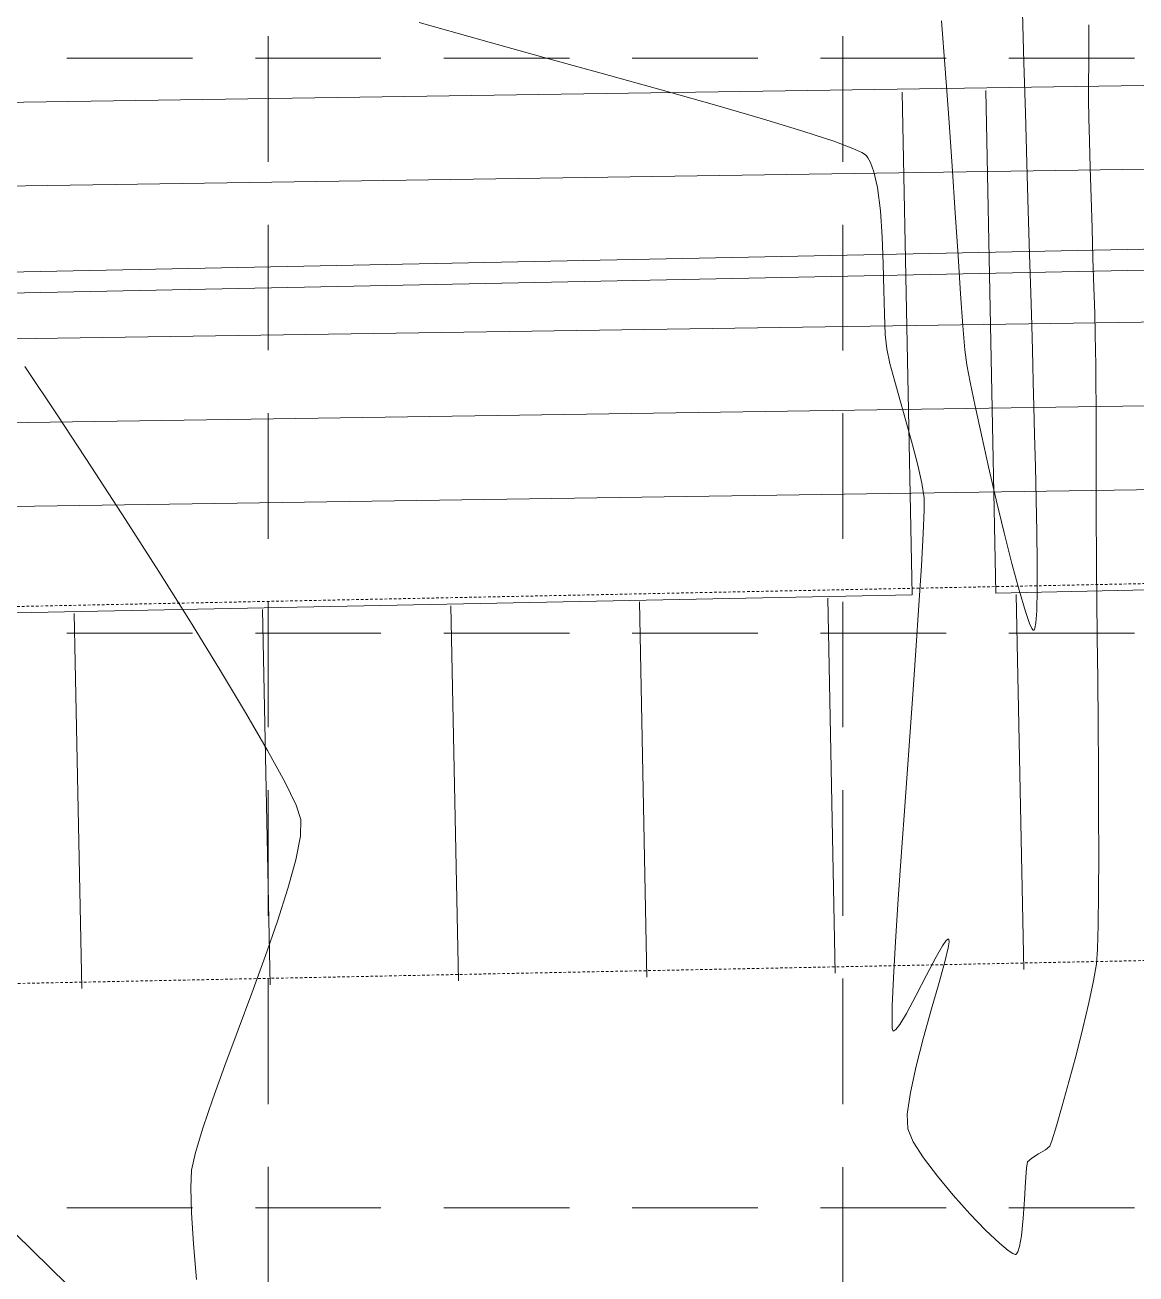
# Model space of a CAD drawing. Extents: x 2140663 to 2528301, y 336313 to 7007653.
# Drawn here: x 2527793.9 to 2527847, y 7007346.8 to 7007406.5 of the extents above; entities that cross this region are included whole.
import ezdxf

# ---------------------------------------------------------------- set-up
doc = ezdxf.new("R2010")
doc.units = 0
doc.header["$MEASUREMENT"] = 0
doc.linetypes.add('HIDDEN', pattern=[0.375, 0.25, -0.125])
doc.linetypes.add('xdrc002pt$0$HIDDEN2', pattern=[0.1875, 0.125, -0.0625])
for name, color, linetype in [('1 EXISTING CONTOURS', 43, 'Continuous'), ('GRID', 254, 'HIDDEN'), ('LIMITS OF DISTURBANCE', 1, 'HIDDEN'), ('xdrc002ar$0$xdrc002ar$0$C-PKNG-FACE-N', 1, 'Continuous'), ('xdrc002ar$0$xdrc002ar$0$C-PKNG-STRP-N', 6, 'Continuous'), ('xdrc002GR$0$C-DETN-PONDSRF-FLT', 7, 'Continuous'), ('xdrc002GR$0$c-pond-cont-n', 5, 'Continuous'), ('xdrc002pt$0$V-ESMT-ACCS-N', 2, 'xdrc002pt$0$HIDDEN2'), ('xdrc002pt$0$V-ESMT-STRM-N', 2, 'xdrc002pt$0$HIDDEN2')]:
    doc.layers.add(name, color=color, linetype=linetype)

msp = doc.modelspace()

# ---------------------------------------------------------------- linework, layer by layer
at = {"layer": '1 EXISTING CONTOURS', "color": 43, "lineweight": 0, "extrusion": (-0.2699366229229441, -0.9628780917670505, 0), "elevation": -7429627.542346777}
msp.add_lwpolyline([(542422.9315026083, 602.0000000000007), (542419.8677953093, 602.0000000000007)], dxfattribs=at)
at = {"layer": '1 EXISTING CONTOURS', "color": 43, "lineweight": 0, "extrusion": (0.9966976359134031, 0.08120235565938756, 0), "elevation": 3088507.808565469}
msp.add_lwpolyline([(6778996.99550422, 601.0000000000007), (6778999.302487072, 601.0000000000007)], dxfattribs=at)
at = {"layer": '1 EXISTING CONTOURS', "color": 43, "lineweight": 0, "extrusion": (0.9995588946640773, 0.02969875583131394, 0), "elevation": 2734837.817002572}
msp.add_lwpolyline([(6929242.32378702, 601), (6929239.931565455, 601)], dxfattribs=at)
at = {"layer": '1 EXISTING CONTOURS', "color": 43, "lineweight": 0}
for points, elevation in [([(2527844.769978814, 7007406.484526671), (2527844.757202161, 7007404.789979188)], 602), ([(2527844.757202161, 7007404.789979188), (2527844.750346765, 7007403.568276559)], 602), ([(2527838.078761744, 7007402.048345855), (2527837.906254432, 7007404.388811043)], 601), ([(2527844.750346765, 7007403.568276559), (2527844.750210372, 7007402.889728663)], 602), ([(2527844.750210372, 7007402.889728663), (2527844.763892671, 7007402.048372203)], 602), ([(2527838.237158762, 7007399.735112364), (2527838.078761744, 7007402.048345855)], 601), ([(2527841.733001922, 7007402.268722887), (2527841.804359215, 7007399.890052649)], 601), ([(2527844.763892671, 7007402.048372203), (2527844.7903037, 7007400.949858655)], 602), ([(2527832.624025463, 7007400.917343081), (2527831.103500262, 7007401.416048694)], 602), ([(2527834.13947197, 7007400.238455213), (2527834.091262088, 7007400.284934579)], 602), ([(2527838.382160321, 7007397.5174431), (2527838.237158762, 7007399.735112364)], 601), ([(2527834.805383722, 7007397.61582125), (2527834.662355819, 7007398.726784569)], 602), ([(2527834.892847473, 7007396.374641561), (2527834.805383722, 7007397.61582125)], 602), ([(2527841.8723447, 7007397.618976402), (2527841.934606741, 7007395.523058108)], 601), ([(2527838.514481254, 7007395.463670594), (2527838.382160321, 7007397.5174431)], 601), ([(2527844.914778485, 7007396.783882082), (2527844.960973755, 7007395.329246786)], 602), ([(2527834.942280966, 7007395.083147227), (2527834.892847473, 7007396.374641561)], 602), ([(2527844.960973755, 7007395.329246786), (2527845.004332415, 7007393.953707705)], 602), ([(2527834.971218096, 7007393.821239968), (2527834.942280966, 7007395.083147227)], 602), ([(2527841.988793705, 7007393.669861728), (2527842.032553955, 7007392.126951224)], 601), ([(2527835.110390265, 7007391.012057875), (2527835.03773885, 7007391.705793571)], 602), ([(2527845.070087637, 7007391.708920829), (2527845.086258063, 7007390.974174355)], 602), ([(2527838.931255444, 7007390.25419877), (2527838.842508659, 7007390.969058936)], 601), ([(2527845.086258063, 7007390.974174355), (2527845.095086652, 7007390.240320778)], 602), ([(2527842.07938778, 7007390.242243685), (2527842.098026758, 7007389.413753072)], 601), ([(2527845.095086652, 7007390.240320778), (2527845.101707092, 7007389.34114786)], 602), ([(2527835.761151673, 7007388.484136968), (2527835.488288698, 7007389.453134786)], 602), ([(2527845.101707092, 7007389.34114786), (2527845.10647082, 7007388.323885686)], 602), ([(2527836.054437932, 7007387.460903507), (2527835.761151673, 7007388.484136968)], 602), ([(2527845.10647082, 7007388.323885686), (2527845.109729278, 7007387.23576435)], 602), ([(2527836.341508059, 7007386.437525807), (2527836.054437932, 7007387.460903507)], 602), ([(2527839.973416029, 7007385.385587808), (2527839.629837286, 7007386.906916429)], 601), ([(2527842.169588962, 7007386.911687491), (2527842.211738179, 7007385.4009473)], 601), ([(2527845.111833904, 7007386.12401394), (2527845.113136139, 7007385.035864544)], 602), ([(2527836.790442258, 7007384.606703308), (2527836.595722639, 7007385.468095272)], 602), ([(2527845.113136139, 7007385.035864544), (2527845.113987422, 7007384.018546253)], 602), ([(2527836.901666074, 7007383.305585626), (2527836.899027498, 7007383.907441319)], 602), ([(2527845.113987422, 7007384.018546253), (2527845.114739194, 7007383.119289155)], 602), ([(2527840.721125476, 7007382.232413982), (2527840.343041272, 7007383.799762815)], 601), ([(2527836.765872728, 7007380.65544985), (2527836.854576657, 7007382.194457707)], 602), ([(2527841.090081102, 7007380.76651384), (2527840.721125476, 7007382.232413982)], 601), ([(2527845.115742892, 7007382.38532334), (2527845.120681164, 7007381.693287683)], 602), ([(2527845.120681164, 7007381.693287683), (2527845.132409195, 7007380.551593986)], 602), ([(2527841.432320612, 7007379.485034919), (2527841.090081102, 7007380.76651384)], 601), ([(2527842.299014229, 7007380.806905793), (2527842.297092363, 7007379.526342942)], 601), ([(2527845.132409195, 7007380.551593986), (2527845.148886331, 7007379.04181803)], 602), ([(2527836.496075258, 7007376.619363475), (2527836.643667769, 7007378.769954343)], 602), ([(2527845.148886331, 7007379.04181803), (2527845.168071923, 7007377.245535587)], 602), ([(2527803.240039513, 7007375.718218087), (2527801.841934258, 7007377.983810431)], 603), ([(2527842.122867047, 7007377.576850788), (2527842.098756362, 7007377.584277016)], 601), ([(2527842.144254112, 7007377.589638399), (2527842.122867047, 7007377.576850788)], 601), ([(2527845.168071923, 7007377.245535587), (2527845.187925316, 7007375.244322435)], 602), ([(2527804.484363644, 7007373.649702936), (2527803.240039513, 7007375.718218087)], 603), ([(2527845.187925316, 7007375.244322435), (2527845.20640586, 7007373.119754347)], 602), ([(2527807.100229637, 7007367.74012518), (2527807.124995393, 7007368.544714008)], 603), ([(2527845.23108579, 7007368.826856473), (2527845.233203872, 7007366.821678236)], 602), ([(2527806.50278329, 7007365.251918777), (2527806.880827507, 7007366.621925005)], 603), ([(2527845.233203872, 7007366.821678236), (2527845.225786496, 7007365.019448168)], 602), ([(2527845.225786496, 7007365.019448168), (2527845.206793011, 7007363.501742044)], 602), ([(2527835.433608603, 7007360.979509425), (2527835.531736521, 7007362.706783771)], 602), ([(2527837.949559201, 7007362.755746849), (2527837.775415524, 7007362.515021507)], 602), ([(2527838.06247783, 7007362.823241699), (2527838.032402544, 7007362.822202609)], 602), ([(2527838.085789347, 7007362.705698797), (2527838.078451884, 7007362.804523145)], 602), ([(2527835.375000976, 7007359.638278018), (2527835.433608603, 7007360.979509425)], 602), ([(2527844.990052488, 7007360.838316652), (2527844.764258727, 7007359.782516951)], 602), ([(2527835.362021744, 7007358.897939427), (2527835.375000976, 7007359.638278018)], 602), ([(2527835.394996612, 7007358.456693876), (2527835.374792455, 7007358.564077104)], 602), ([(2527835.408800519, 7007358.439513175), (2527835.394996612, 7007358.456693876)], 602), ([(2527835.538803833, 7007358.50787201), (2527835.444926631, 7007358.44085826)], 602), ([(2527836.513535341, 7007356.761140226), (2527836.86636739, 7007358.127494034)], 602), ([(2527802.91871423, 7007355.205050687), (2527803.492730942, 7007356.787982086)], 603), ([(2527836.378231612, 7007353.151385278), (2527836.11309493, 7007353.762040986)], 602), ([(2527843.219396453, 7007353.907711335), (2527843.013860052, 7007353.23816224)], 602), ([(2527836.871639289, 7007352.377308648), (2527836.378231612, 7007353.151385278)], 602), ([(2527843.013860052, 7007353.23816224), (2527842.905007251, 7007352.94527497)], 602), ([(2527801.860820144, 7007350.954527188), (2527801.900548777, 7007351.788463646)], 603), ([(2527841.781780653, 7007351.882375553), (2527841.737168582, 7007351.238893422)], 602), ([(2527841.833635419, 7007352.192158815), (2527841.781780653, 7007351.882375553)], 602), ([(2527841.689806881, 7007350.397622428), (2527841.629703227, 7007349.494472574)], 602), ([(2527840.911955122, 7007347.954873613), (2527840.494382772, 7007348.301388115)], 602), ([(2527841.457511431, 7007348.146692843), (2527841.373673224, 7007347.887732642)], 602), ([(2527841.238836923, 7007347.771191611), (2527841.13772473, 7007347.807809687)], 602), ([(2527841.308571146, 7007347.793323407), (2527841.273017309, 7007347.772849898)], 602)]:
    msp.add_lwpolyline(points, dxfattribs=dict(at, elevation=elevation))
at = {"layer": '1 EXISTING CONTOURS', "color": 43, "lineweight": 0, "extrusion": (-0.2676149711005693, -0.9635259349093005, 0), "elevation": -7428298.53413794}
msp.add_lwpolyline([(560332.3843491632, 602), (560329.3159757012, 602)], dxfattribs=at)
at = {"layer": '1 EXISTING CONTOURS', "color": 43, "lineweight": 0, "extrusion": (-0.2670467949357443, -0.9636835628537754, 0), "elevation": -7427966.850652979}
msp.add_lwpolyline([(564715.2814053539, 602), (564712.2796847501, 602)], dxfattribs=at)
at = {"layer": '1 EXISTING CONTOURS', "color": 43, "lineweight": 0, "extrusion": (0.9995525741213593, 0.02991072662716224, 0), "elevation": 2736307.204819798}
msp.add_lwpolyline([(6928659.812356208, 601.0000000000003), (6928657.392573265, 601.0000000000003)], dxfattribs=at)
at = {"layer": '1 EXISTING CONTOURS', "color": 43, "lineweight": 0, "extrusion": (-0.2683129902889742, -0.9633317908395782, 0), "elevation": -7428702.557911352}
msp.add_lwpolyline([(554956.1856801915, 602), (554953.3219411799, 602)], dxfattribs=at)
at = {"layer": '1 EXISTING CONTOURS', "color": 43, "lineweight": 0, "extrusion": (-0.2717991964746724, -0.9623539872602609, 0), "elevation": -7430663.210627412}
msp.add_lwpolyline([(528057.8714253905, 602), (528055.2169723334, 602)], dxfattribs=at)
at = {"layer": '1 EXISTING CONTOURS', "color": 43, "lineweight": 0, "extrusion": (-0.2783978521070229, -0.9604658431939141, 0), "elevation": -7434112.483999721}
msp.add_lwpolyline([(477047.9069702453, 602.0000000000007), (477045.5330318294, 602.0000000000007)], dxfattribs=at)
at = {"layer": '1 EXISTING CONTOURS', "color": 43, "lineweight": 0, "extrusion": (-0.2900756501496959, -0.9570037184829697, 0), "elevation": -7439371.462877888}
msp.add_lwpolyline([(386467.2441264342, 602), (386465.2217511497, 602)], dxfattribs=at)
at = {"layer": '1 EXISTING CONTOURS', "color": 43, "lineweight": 0, "extrusion": (-0.3511426440051021, -0.9363219764381834, 0), "elevation": -7448813.307824067}
msp.add_lwpolyline([(-93731.11738425633, 602), (-93732.04708718695, 602)], dxfattribs=at)
at = {"layer": '1 EXISTING CONTOURS', "color": 43, "lineweight": 0, "extrusion": (-0.420191910227612, -0.9074352641259158, 0), "elevation": -7420937.590828124}
msp.add_lwpolyline([(-650607.3141415934, 602), (-650607.785241738, 602)], dxfattribs=at)
at = {"layer": '1 EXISTING CONTOURS', "color": 43, "lineweight": 0, "extrusion": (0.9996092947546105, 0.02795098996798423, 0), "elevation": 2722720.941735741}
msp.add_lwpolyline([(6934007.3571766, 602), (6934006.068253032, 602)], dxfattribs=at)
at = {"layer": '1 EXISTING CONTOURS', "color": 43, "lineweight": 0, "extrusion": (-0.5379313565724606, -0.8429886450101878, 0), "elevation": -7266960.093143735}
msp.add_lwpolyline([(-1638564.905917519, 602), (-1638565.106682329, 602)], dxfattribs=at)
at = {"layer": '1 EXISTING CONTOURS', "color": 43, "lineweight": 0, "extrusion": (0.8076863238966105, 0.589612416923507, 0), "elevation": 6173347.254476404}
msp.add_lwpolyline([(4169338.824335638, 602), (4169338.942114301, 602)], dxfattribs=at)
at = {"layer": '1 EXISTING CONTOURS', "color": 43, "lineweight": 0, "extrusion": (0.8780957786521196, 0.4784849041645177, 0), "elevation": 5572615.73400357}
msp.add_lwpolyline([(4943637.711674105, 602), (4943637.97598486, 602)], dxfattribs=at)
at = {"layer": '1 EXISTING CONTOURS', "color": 43, "lineweight": 0, "extrusion": (0.9400510944784075, 0.3410336343675624, 0), "elevation": 4766052.492834272}
msp.add_lwpolyline([(5725236.954140106, 602), (5725237.425530819, 602)], dxfattribs=at)
at = {"layer": '1 EXISTING CONTOURS', "color": 43, "lineweight": 0, "extrusion": (0.9757746426706279, 0.2187780764176534, 0), "elevation": 3999662.178528118}
msp.add_lwpolyline([(6284607.183746751, 602), (6284607.943472287, 602)], dxfattribs=at)
at = {"layer": '1 EXISTING CONTOURS', "color": 43, "lineweight": 0, "extrusion": (0.999552238029317, 0.02992195599528274, 0), "elevation": 2736385.044082826}
msp.add_lwpolyline([(6928624.271635443, 601.0000000000007), (6928621.99954184, 601.0000000000007)], dxfattribs=at)
at = {"layer": '1 EXISTING CONTOURS', "color": 43, "lineweight": 0, "extrusion": (0.9995461109007433, 0.03012593871066688, 0), "elevation": 2737801.957840755}
msp.add_lwpolyline([(6928065.380810112, 602.0000000000003), (6928063.969093605, 602.0000000000003)], dxfattribs=at)
at = {"layer": '1 EXISTING CONTOURS', "color": 43, "lineweight": 0, "extrusion": (0.999510131785155, 0.03129690813518481, 0), "elevation": 2745916.457314625}
msp.add_lwpolyline([(6924851.820050619, 602.0000000000007), (6924850.352851036, 602.0000000000007)], dxfattribs=at)
at = {"layer": '1 EXISTING CONTOURS', "color": 43, "lineweight": 0, "extrusion": (0.9978242889853702, 0.06592941916049862, 0), "elevation": 2984332.181129809}
msp.add_lwpolyline([(6825488.645670127, 601.0000000000007), (6825490.471185134, 601.0000000000007)], dxfattribs=at)
at = {"layer": '1 EXISTING CONTOURS', "color": 43, "lineweight": 0, "extrusion": (0.9995727929827765, 0.02922723949694602, 0), "elevation": 2731568.849996095}
msp.add_lwpolyline([(6930520.072885026, 601.0000000000007), (6930518.218896609, 601.0000000000007)], dxfattribs=at)
at = {"layer": '1 EXISTING CONTOURS', "color": 43, "lineweight": 0, "extrusion": (0.9997460875473831, 0.02253354019457189, 0), "elevation": 2685094.51277085}
msp.add_lwpolyline([(6948652.333048031, 602.0000000000007), (6948653.485759179, 602.0000000000007)], dxfattribs=at)
at = {"layer": '1 EXISTING CONTOURS', "color": 43, "lineweight": 0, "extrusion": (0.9974370922808063, 0.07154891293660913, 0), "elevation": 3022731.415299422}
msp.add_lwpolyline([(6808568.70757929, 601.0000000000007), (6808570.232468838, 601.0000000000007)], dxfattribs=at)
at = {"layer": '1 EXISTING CONTOURS', "color": 43, "lineweight": 0, "extrusion": (0.999537213523644, 0.03041971040936476, 0), "elevation": 2739838.04664621}
msp.add_lwpolyline([(6927254.713559882, 602.0000000000007), (6927253.483798557, 602.0000000000007)], dxfattribs=at)
at = {"layer": '1 EXISTING CONTOURS', "color": 43, "lineweight": 0, "extrusion": (0.9991148572783352, 0.04206544859729912, 0), "elevation": 2820366.618554826}
msp.add_lwpolyline([(6894854.64918488, 602), (6894855.61306599, 602)], dxfattribs=at)
at = {"layer": '1 EXISTING CONTOURS', "color": 43, "lineweight": 0, "extrusion": (0.9996107161345713, 0.0279001109124991, 0), "elevation": 2722368.026673768}
msp.add_lwpolyline([(6934137.702554929, 602.0000000000007), (6934136.686564751, 602.0000000000007)], dxfattribs=at)
at = {"layer": '1 EXISTING CONTOURS', "color": 43, "lineweight": 0, "extrusion": (0.9963600479308911, 0.0852446765912856, 0), "elevation": 3115980.407189622}
msp.add_lwpolyline([(6766399.597197515, 601.0000000000003), (6766400.753493423, 601.0000000000003)], dxfattribs=at)
at = {"layer": '1 EXISTING CONTOURS', "color": 43, "lineweight": 0, "extrusion": (0.9996466062500792, 0.0265831264658473, 0), "elevation": 2713227.100085391}
msp.add_lwpolyline([(6937717.813933251, 601), (6937716.648460711, 601)], dxfattribs=at)
at = {"layer": '1 EXISTING CONTOURS', "color": 43, "lineweight": 0, "extrusion": (0.9770879234557059, 0.2128360632905451, 0), "elevation": 3961342.675793597}
msp.add_lwpolyline([(6308821.944644842, 602.0000000000003), (6308822.659270724, 602.0000000000003)], dxfattribs=at)
at = {"layer": '1 EXISTING CONTOURS', "color": 43, "lineweight": 0, "extrusion": (0.9997574859609331, 0.02202201773396512, 0), "elevation": 2681545.91437849}
msp.add_lwpolyline([(6950023.388453221, 601.0000000000007), (6950022.668631783, 601.0000000000007)], dxfattribs=at)
at = {"layer": '1 EXISTING CONTOURS', "color": 43, "lineweight": 0, "extrusion": (0.8320989927002013, 0.5546271417333545, 0), "elevation": 5989863.574961455}
msp.add_lwpolyline([(4428856.346454179, 603), (4428859.173345614, 603)], dxfattribs=at)
at = {"layer": '1 EXISTING CONTOURS', "color": 43, "lineweight": 0, "extrusion": (0.9672656770707303, 0.2537658565703863, 0), "elevation": 4223324.69200003}
msp.add_lwpolyline([(6136528.965930115, 602.0000000000007), (6136529.855727809, 602.0000000000007)], dxfattribs=at)
at = {"layer": '1 EXISTING CONTOURS', "color": 43, "lineweight": 0, "extrusion": (0.9819410532991544, 0.1891871238899397, 0), "elevation": 3807896.830893839}
msp.add_lwpolyline([(6402608.744755938, 601.0000000000007), (6402609.59002493, 601.0000000000007)], dxfattribs=at)
at = {"layer": '1 EXISTING CONTOURS', "color": 43, "lineweight": 0, "extrusion": (0.9788929838876603, 0.2043734965584159, 0), "elevation": 3906608.629111823}
msp.add_lwpolyline([(6342859.860840358, 601.0000000000007), (6342861.028913181, 601.0000000000007)], dxfattribs=at)
at = {"layer": '1 EXISTING CONTOURS', "color": 43, "lineweight": 0, "extrusion": (0.9996077964046812, 0.02800452404482863, 0), "elevation": 2723089.27459644}
msp.add_lwpolyline([(6933850.075615479, 601), (6933848.937844714, 601)], dxfattribs=at)
at = {"layer": '1 EXISTING CONTOURS', "color": 43, "lineweight": 0, "extrusion": (0.9769870954804849, 0.2132984183359227, 0), "elevation": 3964331.241708324}
msp.add_lwpolyline([(6306942.386245105, 601.0000000000003), (6306943.792466054, 601.0000000000003)], dxfattribs=at)
at = {"layer": '1 EXISTING CONTOURS', "color": 43, "lineweight": 0, "extrusion": (0.9995771722228584, 0.02907708326078026, 0), "elevation": 2730527.700375069}
msp.add_lwpolyline([(6930923.081939151, 601.0000000000007), (6930921.7166208, 601.0000000000007)], dxfattribs=at)
at = {"layer": '1 EXISTING CONTOURS', "color": 43, "lineweight": 0, "extrusion": (0.8355991162600692, 0.5493397099294673, 0), "elevation": 5961660.086367967}
msp.add_lwpolyline([(4466745.678313568, 603), (4466748.616027609, 603)], dxfattribs=at)
at = {"layer": '1 EXISTING CONTOURS', "color": 43, "lineweight": 0, "extrusion": (0.99999820813982, 0.001893070825223673, 0), "elevation": 2541106.060521355}
msp.add_lwpolyline([(7002589.289678285, 602), (7002588.177925883, 602)], dxfattribs=at)
at = {"layer": '1 EXISTING CONTOURS', "color": 43, "lineweight": 0, "extrusion": (0.9672948735428112, 0.2536545438540325, 0), "elevation": 4222618.544715506}
msp.add_lwpolyline([(6137010.801601393, 602.0000000000003), (6137011.803809261, 602.0000000000003)], dxfattribs=at)
at = {"layer": '1 EXISTING CONTOURS', "color": 43, "lineweight": 0, "extrusion": (0.8389765886679145, 0.5441675143438361, 0), "elevation": 5933954.083762132}
msp.add_lwpolyline([(4503484.213516002, 603), (4503487.190159261, 603)], dxfattribs=at)
at = {"layer": '1 EXISTING CONTOURS', "color": 43, "lineweight": 0, "extrusion": (0.9738956206417164, 0.2269962997383132, 0), "elevation": 4052502.833161711}
msp.add_lwpolyline([(6250649.99054512, 601), (6250651.618876698, 601)], dxfattribs=at)
at = {"layer": '1 EXISTING CONTOURS', "color": 43, "lineweight": 0, "extrusion": (0.99969035322859, 0.02488368263937259, 0), "elevation": 2701429.028007626}
msp.add_lwpolyline([(6942313.563322568, 601), (6942311.987512684, 601)], dxfattribs=at)
at = {"layer": '1 EXISTING CONTOURS', "color": 43, "lineweight": 0, "extrusion": (0.9881569665727842, 0.1534464382567212, 0), "elevation": 3573157.744228104}
msp.add_lwpolyline([(6536507.656938473, 602.0000000000007), (6536508.364581099, 602.0000000000007)], dxfattribs=at)
at = {"layer": '1 EXISTING CONTOURS', "color": 43, "lineweight": 0, "extrusion": (0.9991031827091131, -0.0423418268443916, 0), "elevation": 2228864.483266731}
msp.add_lwpolyline([(7108131.08332922, 602), (7108132.195454512, 602)], dxfattribs=at)
at = {"layer": '1 EXISTING CONTOURS', "color": 43, "lineweight": 0, "extrusion": (0.9998036608762573, 0.01981513811292218, 0), "elevation": 2666198.214932644}
msp.add_lwpolyline([(6955918.458695053, 601.0000000000007), (6955916.899902702, 601.0000000000007)], dxfattribs=at)
at = {"layer": '1 EXISTING CONTOURS', "color": 43, "lineweight": 0, "extrusion": (0.8424813576010579, 0.5387254979065671, 0), "elevation": 5904679.141527783}
msp.add_lwpolyline([(4541796.849917747, 603.0000000000007), (4541799.793605166, 603.0000000000007)], dxfattribs=at)
at = {"layer": '1 EXISTING CONTOURS', "color": 43, "lineweight": 0, "extrusion": (0.9999990649728253, 0.001367498985371402, 0), "elevation": 2537425.340441055}
msp.add_lwpolyline([(7003919.741565934, 602.0000000000003), (7003919.007599433, 602.0000000000003)], dxfattribs=at)
at = {"layer": '1 EXISTING CONTOURS', "color": 43, "lineweight": 0, "extrusion": (0.9999308256062288, 0.01176197272763899, 0), "elevation": 2610088.058998655}
msp.add_lwpolyline([(6977165.123740058, 601.0000000000007), (6977163.663405773, 601.0000000000007)], dxfattribs=at)
at = {"layer": '1 EXISTING CONTOURS', "color": 43, "lineweight": 0, "extrusion": (0.8463760309519982, 0.5325857811000423, 0), "elevation": 5871500.766980385}
msp.add_lwpolyline([(4584605.446865206, 603), (4584608.285738784, 603)], dxfattribs=at)
at = {"layer": '1 EXISTING CONTOURS', "color": 43, "lineweight": 0, "extrusion": (0.9979062201367718, -0.06467747530895808, 0), "elevation": 2069324.342831488}
msp.add_lwpolyline([(7156200.953497704, 602), (7156202.842949304, 602)], dxfattribs=at)
at = {"layer": '1 EXISTING CONTOURS', "color": 43, "lineweight": 0, "extrusion": (0.9594485672714069, 0.2818837468901755, 0), "elevation": 4400600.225652305}
msp.add_lwpolyline([(6010661.735811205, 601), (6010662.792757042, 601)], dxfattribs=at)
at = {"layer": '1 EXISTING CONTOURS', "color": 43, "lineweight": 0, "extrusion": (0.9996646939782148, -0.02589400728822338, 0), "elevation": 2345545.559821554}
msp.add_lwpolyline([(7070485.876655218, 601.0000000000007), (7070484.856838224, 601.0000000000007)], dxfattribs=at)
at = {"layer": '1 EXISTING CONTOURS', "color": 43, "lineweight": 0, "extrusion": (0.9451151728892441, 0.3267373715609133, 0), "elevation": 4678673.997058636}
msp.add_lwpolyline([(5796838.756725114, 601), (5796839.352406053, 601)], dxfattribs=at)
at = {"layer": '1 EXISTING CONTOURS', "color": 43, "lineweight": 0, "extrusion": (0.9847997280734124, -0.1736936832084952, 0), "elevation": 1272281.056064659}
msp.add_lwpolyline([(7339934.111099788, 601.0000000000007), (7339933.846340874, 601.0000000000007)], dxfattribs=at)
at = {"layer": '1 EXISTING CONTOURS', "color": 43, "lineweight": 0, "extrusion": (0.9972755314967615, -0.0737666203499394, 0), "elevation": 2004044.614073129}
msp.add_lwpolyline([(7174757.505921833, 601.0000000000007), (7174756.931472436, 601.0000000000007)], dxfattribs=at)
at = {"layer": '1 EXISTING CONTOURS', "color": 43, "lineweight": 0, "extrusion": (0.9087972873863885, 0.4172379302498062, 0), "elevation": 5221039.739076076}
msp.add_lwpolyline([(5313574.227136224, 601.0000000000007), (5313574.501708945, 601.0000000000007)], dxfattribs=at)
at = {"layer": '1 EXISTING CONTOURS', "color": 43, "lineweight": 0, "extrusion": (0.7809573575739807, 0.6245843463064583, 0), "elevation": 6350835.233607223}
msp.add_lwpolyline([(3893612.476922434, 601.0000000000007), (3893612.571876015, 601.0000000000007)], dxfattribs=at)
at = {"layer": '1 EXISTING CONTOURS', "color": 43, "lineweight": 0, "extrusion": (0.9101033951713142, -0.4143812376274376, 0), "elevation": -603128.0801743283}
msp.add_lwpolyline([(7424928.583709516, 601.0000000000007), (7424928.491840105, 601.0000000000007)], dxfattribs=at)
at = {"layer": '1 EXISTING CONTOURS', "color": 43, "lineweight": 0, "extrusion": (0.9975151333464489, -0.0704525283067703, 0), "elevation": 2027867.759828626}
msp.add_lwpolyline([(7168054.355058974, 602), (7168056.695167774, 602)], dxfattribs=at)
at = {"layer": '1 EXISTING CONTOURS', "color": 43, "lineweight": 0, "extrusion": (0.9974591659642977, -0.07124052381761112, 0), "elevation": 2022204.503967245}
msp.add_lwpolyline([(7169651.65153411, 602), (7169654.094345617, 602)], dxfattribs=at)
at = {"layer": '1 EXISTING CONTOURS', "color": 43, "lineweight": 0, "extrusion": (0.8650483884312521, 0.5016884348602166, 0), "elevation": 5702191.514268257}
msp.add_lwpolyline([(4793544.913289054, 603.0000000000007), (4793547.007418115, 603.0000000000007)], dxfattribs=at)
at = {"layer": '1 EXISTING CONTOURS', "color": 43, "lineweight": 0, "extrusion": (0.9999758145542925, 0.006954876453192121, 0), "elevation": 2576519.483652174}
msp.add_lwpolyline([(6989622.792208861, 602), (6989620.625809218, 602)], dxfattribs=at)
at = {"layer": '1 EXISTING CONTOURS', "color": 43, "lineweight": 0, "extrusion": (0.8774784213641461, 0.4796161173691793, 0), "elevation": 5578943.284325747}
msp.add_lwpolyline([(4936439.599026235, 603.0000000000007), (4936441.30233399, 603.0000000000007)], dxfattribs=at)
at = {"layer": '1 EXISTING CONTOURS', "color": 43, "lineweight": 0, "extrusion": (0.997472039997478, -0.07106004097430317, 0), "elevation": 2023501.757809133}
msp.add_lwpolyline([(7169283.169863232, 602), (7169285.633614726, 602)], dxfattribs=at)
at = {"layer": '1 EXISTING CONTOURS', "color": 43, "lineweight": 0, "extrusion": (0.9999897830876302, 0.004520367280949993, 0), "elevation": 2559495.285083052}
msp.add_lwpolyline([(6995872.570881677, 602.0000000000003), (6995870.444309321, 602.0000000000003)], dxfattribs=at)
at = {"layer": '1 EXISTING CONTOURS', "color": 43, "lineweight": 0, "extrusion": (0.8993827908574819, 0.4371619785724818, 0), "elevation": 5336821.415499779}
msp.add_lwpolyline([(5197246.227077677, 603), (5197247.469922949, 603)], dxfattribs=at)
at = {"layer": '1 EXISTING CONTOURS', "color": 43, "lineweight": 0, "extrusion": (0.9475275576963341, 0.3196740956130484, 0), "elevation": 4635241.113633052}
msp.add_lwpolyline([(5831600.346483859, 603.0000000000007), (5831601.065256101, 603.0000000000007)], dxfattribs=at)
at = {"layer": '1 EXISTING CONTOURS', "color": 43, "lineweight": 0, "extrusion": (0.9975527464724739, -0.06991793764996276, 0), "elevation": 2031708.910416894}
msp.add_lwpolyline([(7166959.257137201, 602.0000000000003), (7166961.660067221, 602.0000000000003)], dxfattribs=at)
at = {"layer": '1 EXISTING CONTOURS', "color": 43, "lineweight": 0, "extrusion": (0.9812893517360954, -0.1925388484679227, 0), "elevation": 1131319.675223268}
msp.add_lwpolyline([(7362955.275789763, 603), (7362956.415311121, 603)], dxfattribs=at)
at = {"layer": '1 EXISTING CONTOURS', "color": 43, "lineweight": 0, "extrusion": (0.9977116640606618, -0.0676123908563002, 0), "elevation": 2048266.44049259}
msp.add_lwpolyline([(7162242.546887497, 602), (7162244.807243315, 602)], dxfattribs=at)
at = {"layer": '1 EXISTING CONTOURS', "color": 43, "lineweight": 0, "extrusion": (0.9521598431322876, -0.3056004468686155, 0), "elevation": 265421.8908009264}
msp.add_lwpolyline([(7444628.95749788, 603), (7444630.595885593, 603)], dxfattribs=at)
at = {"layer": '1 EXISTING CONTOURS', "color": 43, "lineweight": 0, "extrusion": (0.9979741568217564, -0.06362061235090705, 0), "elevation": 2076901.826998338}
msp.add_lwpolyline([(7153989.333298211, 602), (7153991.369347927, 602)], dxfattribs=at)
at = {"layer": '1 EXISTING CONTOURS', "color": 43, "lineweight": 0, "extrusion": (0.9444716794257741, -0.3285928282276679, 0), "elevation": 84871.72611252917}
msp.add_lwpolyline([(7448873.690428228, 603), (7448875.477885163, 603)], dxfattribs=at)
at = {"layer": '1 EXISTING CONTOURS', "color": 43, "lineweight": 0, "extrusion": (0.999599309567722, -0.02830583529474828, 0), "elevation": 2328483.046273628}
msp.add_lwpolyline([(7076108.488305504, 602), (7076107.336237476, 602)], dxfattribs=at)
at = {"layer": '1 EXISTING CONTOURS', "color": 43, "lineweight": 0, "extrusion": (0.8653376860680576, -0.5011892746960771, 0), "elevation": -1324581.645102612}
msp.add_lwpolyline([(7330660.045398609, 602), (7330659.434632779, 602)], dxfattribs=at)
at = {"layer": '1 EXISTING CONTOURS', "color": 43, "lineweight": 0, "extrusion": (0.972292546632759, -0.2337674138163491, 0), "elevation": 819705.0966236654}
msp.add_lwpolyline([(7404131.783086072, 602), (7404132.411057349, 602)], dxfattribs=at)
at = {"layer": '1 EXISTING CONTOURS', "color": 43, "lineweight": 0, "extrusion": (0.6257341714572264, -0.7800363752228087, 0), "elevation": -3884243.258918523}
msp.add_lwpolyline([(6356551.985596759, 602), (6356551.879392299, 602)], dxfattribs=at)
at = {"layer": '1 EXISTING CONTOURS', "color": 43, "lineweight": 0, "extrusion": (0.9882649669056287, -0.1527493213962565, 0), "elevation": 1427803.92412247}
msp.add_lwpolyline([(7311256.332543763, 602.0000000000007), (7311256.624647094, 602.0000000000007)], dxfattribs=at)
at = {"layer": '1 EXISTING CONTOURS', "color": 43, "lineweight": 0, "extrusion": (0.7606688276720172, 0.6491401502049301, 0), "elevation": 6471608.171149276}
msp.add_lwpolyline([(3689361.259649122, 602), (3689361.284257144, 602)], dxfattribs=at)
at = {"layer": '1 EXISTING CONTOURS', "color": 43, "lineweight": 0, "extrusion": (0.939798399625032, -0.341729378400846, 0), "elevation": -18993.97841575835}
msp.add_lwpolyline([(7449331.102790324, 603), (7449332.969778641, 603)], dxfattribs=at)
at = {"layer": '1 EXISTING CONTOURS', "color": 43, "lineweight": 0, "extrusion": (0.8849631019878994, -0.465661151611292, 0), "elevation": -1026013.3642336}
msp.add_lwpolyline([(7378372.507370942, 602.0000000000003), (7378371.518855222, 602.0000000000003)], dxfattribs=at)
at = {"layer": '1 EXISTING CONTOURS', "color": 43, "lineweight": 0, "extrusion": (0.9976574206985241, -0.06840812031599898, 0), "elevation": 2042563.009654507}
msp.add_lwpolyline([(7163872.184951982, 602.0000000000007), (7163871.479368188, 602.0000000000007)], dxfattribs=at)
at = {"layer": '1 EXISTING CONTOURS', "color": 43, "lineweight": 0, "extrusion": (0.9641396041374084, -0.2653955985576277, 0), "elevation": 577465.6458698574}
msp.add_lwpolyline([(7426951.002458147, 602), (7426952.089153145, 602)], dxfattribs=at)
at = {"layer": '1 EXISTING CONTOURS', "color": 43, "lineweight": 0, "extrusion": (0.9861524460299357, -0.1658413494553601, 0), "elevation": 1330730.342577703}
msp.add_lwpolyline([(7329548.074517067, 602.0000000000007), (7329547.255284622, 602.0000000000007)], dxfattribs=at)
at = {"layer": '1 EXISTING CONTOURS', "color": 43, "lineweight": 0, "extrusion": (0.8890395795699627, -0.4578303462616519, 0), "elevation": -960835.4124549474}
msp.add_lwpolyline([(7387141.86976346, 602), (7387140.792251323, 602)], dxfattribs=at)
at = {"layer": '1 EXISTING CONTOURS', "color": 43, "lineweight": 0, "extrusion": (0.9618563923197772, -0.2735548949545282, 0), "elevation": 514518.9237844057}
msp.add_lwpolyline([(7431575.777256082, 602), (7431577.089833738, 602)], dxfattribs=at)
at = {"layer": '1 EXISTING CONTOURS', "color": 43, "lineweight": 0, "extrusion": (0.9375537769342375, -0.3478403590102023, 0), "elevation": -67489.78898065677}
msp.add_lwpolyline([(7449047.712599109, 603.0000000000003), (7449049.58894749, 603.0000000000003)], dxfattribs=at)
at = {"layer": '1 EXISTING CONTOURS', "color": 43, "lineweight": 0, "extrusion": (0.8813425555905706, -0.4724778298556263, 0), "elevation": -1082932.423621234}
msp.add_lwpolyline([(7370231.417007259, 602.0000000000007), (7370230.42392015, 602.0000000000007)], dxfattribs=at)
at = {"layer": '1 EXISTING CONTOURS', "color": 43, "lineweight": 0, "extrusion": (0.9634565519554126, -0.2678646533124289, 0), "elevation": 558437.43571888}
msp.add_lwpolyline([(7428403.245672015, 602.0000000000003), (7428404.66630752, 602.0000000000003)], dxfattribs=at)
at = {"layer": '1 EXISTING CONTOURS', "color": 43, "lineweight": 0, "extrusion": (0.9728238643794237, -0.231546386052309, 0), "elevation": 836618.8787073756}
msp.add_lwpolyline([(7402240.142390458, 602.0000000000007), (7402238.893976854, 602.0000000000007)], dxfattribs=at)
at = {"layer": '1 EXISTING CONTOURS', "color": 43, "lineweight": 0, "extrusion": (0.999269215883179, 0.0382234769247501, 0), "elevation": 2793833.681228071}
msp.add_lwpolyline([(6905615.040619661, 602.0000000000007), (6905615.374726145, 602.0000000000007)], dxfattribs=at)
at = {"layer": '1 EXISTING CONTOURS', "color": 43, "lineweight": 0, "extrusion": (0.8559813691248217, -0.5170066689233281, 0), "elevation": -1459070.918552419}
msp.add_lwpolyline([(7305077.08312807, 602), (7305076.46488719, 602)], dxfattribs=at)
at = {"layer": '1 EXISTING CONTOURS', "color": 43, "lineweight": 0, "extrusion": (0.9375717574501602, -0.347791891268066, 0), "elevation": -67104.7069140072}
msp.add_lwpolyline([(7449049.376279593, 603.0000000000007), (7449051.191561557, 603.0000000000007)], dxfattribs=at)
at = {"layer": '1 EXISTING CONTOURS', "color": 43, "lineweight": 0, "extrusion": (0.03720725882477555, -0.9993075702158702, 0), "elevation": -6908452.509499911}
msp.add_lwpolyline([(2786809.695562175, 602.0000000000007), (2786809.659411031, 602.0000000000007)], dxfattribs=at)
at = {"layer": '1 EXISTING CONTOURS', "color": 43, "lineweight": 0, "extrusion": (0.788959027253555, -0.6144458099093234, 0), "elevation": -2311283.405942767}
msp.add_lwpolyline([(7081737.012952948, 602.0000000000007), (7081736.706945517, 602.0000000000007)], dxfattribs=at)
at = {"layer": '1 EXISTING CONTOURS', "color": 43, "lineweight": 0, "extrusion": (0.9693034714199509, -0.2458674038851683, 0), "elevation": 727367.3658002599}
msp.add_lwpolyline([(7413771.544017392, 602), (7413770.219407865, 602)], dxfattribs=at)
at = {"layer": '1 EXISTING CONTOURS', "color": 43, "lineweight": 0, "extrusion": (0.9665169268965633, -0.2566028644080642, 0), "elevation": 645096.2080363652}
msp.add_lwpolyline([(7421381.477419635, 602), (7421380.169438506, 602)], dxfattribs=at)
at = {"layer": '1 EXISTING CONTOURS', "color": 43, "lineweight": 0, "extrusion": (0.9766846612056475, -0.214678998892788, 0), "elevation": 964566.8144393363}
msp.add_lwpolyline([(7386649.990911802, 602), (7386651.276291749, 602)], dxfattribs=at)
at = {"layer": '1 EXISTING CONTOURS', "color": 43, "lineweight": 0, "extrusion": (0.9639390291343778, -0.266123182213563, 0), "elevation": 571867.4288397166}
msp.add_lwpolyline([(7427381.798506808, 602.0000000000007), (7427380.600092412, 602.0000000000007)], dxfattribs=at)
at = {"layer": '1 EXISTING CONTOURS', "color": 43, "lineweight": 0, "extrusion": (0.9896951678881829, -0.1431903441534434, 0), "elevation": 1498401.663085805}
msp.add_lwpolyline([(7297106.577841594, 602.0000000000007), (7297107.624519227, 602.0000000000007)], dxfattribs=at)
at = {"layer": '1 EXISTING CONTOURS', "color": 43, "lineweight": 0, "extrusion": (0.9459503644724394, -0.3243114366692288, 0), "elevation": 118610.6584706358}
msp.add_lwpolyline([(7448404.124176926, 603.0000000000007), (7448405.606390426, 603.0000000000007)], dxfattribs=at)
at = {"layer": '1 EXISTING CONTOURS', "color": 43, "lineweight": 0, "extrusion": (0.9609552988909287, -0.2767036565234474, 0), "elevation": 490183.8876269322}
msp.add_lwpolyline([(7433218.326613838, 602), (7433217.330744267, 602)], dxfattribs=at)
at = {"layer": '1 EXISTING CONTOURS', "color": 43, "lineweight": 0, "extrusion": (0.9993578410359362, 0.03583162792830695, 0), "elevation": 2777297.733238697}
msp.add_lwpolyline([(6912277.443940171, 602), (6912278.152191545, 602)], dxfattribs=at)
at = {"layer": '1 EXISTING CONTOURS', "color": 43, "lineweight": 0, "extrusion": (0.957016656756495, -0.2900329613864971, 0), "elevation": 386785.4632178505}
msp.add_lwpolyline([(7439299.124566863, 603.0000000000003), (7439300.336107022, 603.0000000000003)], dxfattribs=at)
at = {"layer": '1 EXISTING CONTOURS', "color": 43, "lineweight": 0, "extrusion": (-0.645360258137498, 0.7638783523681648, 0), "elevation": 3721395.872592332}
msp.add_lwpolyline([(-6453231.578945708, 602.0000000000007), (-6453231.299525294, 602.0000000000007)], dxfattribs=at)
at = {"layer": '1 EXISTING CONTOURS', "color": 43, "lineweight": 0, "extrusion": (0.9771275596040006, -0.2126540200944493, 0), "elevation": 979843.3742127584}
msp.add_lwpolyline([(7384623.788502299, 603), (7384624.663539055, 603)], dxfattribs=at)
at = {"layer": '1 EXISTING CONTOURS', "color": 43, "lineweight": 0, "extrusion": (0.7991783017622569, 0.6010940375618404, 0), "elevation": 6232270.111303722}
msp.add_lwpolyline([(4080655.208487821, 602.0000000000007), (4080656.301275888, 602.0000000000007)], dxfattribs=at)
at = {"layer": '1 EXISTING CONTOURS', "color": 43, "lineweight": 0, "extrusion": (0.6670558036826288, -0.7450077548410635, 0), "elevation": -3534320.158142602}
msp.add_lwpolyline([(6557556.99046373, 602), (6557556.71729777, 602)], dxfattribs=at)
at = {"layer": '1 EXISTING CONTOURS', "color": 43, "lineweight": 0, "extrusion": (0.5150166337529144, -0.8571801834840889, 0), "elevation": -4704682.89737494}
msp.add_lwpolyline([(5775719.512387155, 602.0000000000003), (5775719.132591244, 602.0000000000003)], dxfattribs=at)
at = {"layer": '1 EXISTING CONTOURS', "color": 43, "lineweight": 0, "extrusion": (0.5099739027455796, -0.8601898735270268, 0), "elevation": -4738520.085696199}
msp.add_lwpolyline([(5747991.722608331, 602.0000000000007), (5747991.34029234, 602.0000000000007)], dxfattribs=at)
at = {"layer": '1 EXISTING CONTOURS', "color": 43, "lineweight": 0, "extrusion": (0.7688455358142279, 0.6394345486901164, 0), "elevation": 6424259.245514791}
msp.add_lwpolyline([(3771183.090967847, 602), (3771184.272509921, 602)], dxfattribs=at)
at = {"layer": '1 EXISTING CONTOURS', "color": 43, "lineweight": 0, "extrusion": (0.9984190363374866, -0.05620878827127334, 0), "elevation": 2129970.589108129}
msp.add_lwpolyline([(7138359.792202063, 602.0000000000007), (7138358.949598946, 602.0000000000007)], dxfattribs=at)
at = {"layer": '1 EXISTING CONTOURS', "color": 43, "lineweight": 0, "extrusion": (0.9994894706902671, 0.03194992925328338, 0), "elevation": 2750395.71113107}
msp.add_lwpolyline([(6923009.210337979, 603), (6923010.405861795, 603)], dxfattribs=at)
at = {"layer": '1 EXISTING CONTOURS', "color": 43, "lineweight": 0, "extrusion": (0.7441583611342548, 0.6680032436702535, 0), "elevation": 6562044.922017537}
msp.add_lwpolyline([(3525973.180206777, 602.0000000000007), (3525974.361876156, 602.0000000000007)], dxfattribs=at)
at = {"layer": '1 EXISTING CONTOURS', "color": 43, "lineweight": 0, "extrusion": (0.9977838951402956, 0.06653794856064899, 0), "elevation": 2988454.702795918}
msp.add_lwpolyline([(6823624.497016126, 603), (6823625.98502949, 603)], dxfattribs=at)
at = {"layer": '1 EXISTING CONTOURS', "color": 43, "lineweight": 0, "extrusion": (0.7196822036160807, 0.6943036265196245, 0), "elevation": 6684469.114972345}
msp.add_lwpolyline([(3287975.95705497, 602), (3287977.049356408, 602)], dxfattribs=at)
at = {"layer": '1 EXISTING CONTOURS', "color": 43, "lineweight": 0, "extrusion": (0.9950459722653117, -0.09941585929106417, 0), "elevation": 1818676.960814983}
msp.add_lwpolyline([(7223942.438498972, 602), (7223941.605252337, 602)], dxfattribs=at)
at = {"layer": '1 EXISTING CONTOURS', "color": 43, "lineweight": 0, "extrusion": (0.6883048539123955, 0.7254215519824566, 0), "elevation": 6823206.36227457}
msp.add_lwpolyline([(2989441.874300969, 602), (2989442.787712543, 602)], dxfattribs=at)
at = {"layer": '1 EXISTING CONTOURS', "color": 43, "lineweight": 0, "extrusion": (0.9965086959182816, 0.08348903496415555, 0), "elevation": 3104013.417721888}
msp.add_lwpolyline([(6771838.032557008, 603.0000000000007), (6771839.741868094, 603.0000000000007)], dxfattribs=at)
at = {"layer": '1 EXISTING CONTOURS', "color": 43, "lineweight": 0, "extrusion": (0.9854825193202901, -0.1697769245631882, 0), "elevation": 1301457.550301572}
msp.add_lwpolyline([(7334788.780098441, 602.0000000000003), (7334788.253796847, 602.0000000000003)], dxfattribs=at)
at = {"layer": '1 EXISTING CONTOURS', "color": 43, "lineweight": 0, "extrusion": (-0.5458064957967125, -0.8379112537411784, 0), "elevation": -7251247.700354625}
msp.add_lwpolyline([(-1706549.414839925, 602), (-1706549.684283266, 602)], dxfattribs=at)
at = {"layer": '1 EXISTING CONTOURS', "color": 43, "lineweight": 0, "extrusion": (0.04845874821327506, -0.9988251847653836, 0), "elevation": -6876619.41015983}
msp.add_lwpolyline([(2864438.827946463, 602.0000000000003), (2864438.793725873, 602.0000000000003)], dxfattribs=at)
at = {"layer": '1 EXISTING CONTOURS', "color": 43, "lineweight": 0, "extrusion": (0.82324432458192, -0.567687222019008, 0), "elevation": -1896950.791787862}
msp.add_lwpolyline([(7203782.626072271, 602), (7203782.511392786, 602)], dxfattribs=at)
at = {"layer": 'GRID', "color": 253, "linetype": 'HIDDEN', "lineweight": 0, "ltscale": 24}
for p, q in [((2527805.554290721, 7006031.947175532), (2527805.554290721, 7007624.562990395)), ((2527833.011762789, 7006031.94285864), (2527833.011762789, 7007624.562990395)), ((2527228.947377252, 7007404.903213835), (2528272.331315909, 7007404.903213835)), ((2527228.947377252, 7007377.445741766), (2528272.331315909, 7007377.445741766)), ((2527228.947377252, 7007349.988269694), (2528272.331315909, 7007349.988269694))]:
    msp.add_line(p, q, dxfattribs=at)
at = {"layer": 'LIMITS OF DISTURBANCE', "color": 7, "linetype": 'Continuous', "lineweight": 0}
msp.add_line((2527861.060326104, 7007282.788573408), (2527679.655602895, 7007459.87654717), dxfattribs=at)
at = {"layer": 'xdrc002ar$0$xdrc002ar$0$C-PKNG-FACE-N', "color": 7, "lineweight": 0}
for p, q in [((2527836.328017836, 7007379.27361462), (2527835.840849669, 7007403.268660075)), ((2527840.327192078, 7007379.354809315), (2527839.84002391, 7007403.349854769)), ((2527840.327192078, 7007379.354809315), (2528080.23580251, 7007384.225641433)), ((2527836.328017836, 7007379.27361462), (2527766.151192162, 7007377.848824007))]:
    msp.add_line(p, q, dxfattribs=at)
at = {"layer": 'xdrc002ar$0$xdrc002ar$0$C-PKNG-STRP-N', "color": 7, "lineweight": 0}
for p, q in [((2527841.650517647, 7007361.377974338), (2527841.286777594, 7007379.293675068)), ((2527805.657949464, 7007360.647222086), (2527805.294209413, 7007378.562922817)), ((2527814.65609151, 7007360.829910148), (2527814.292351457, 7007378.745610878)), ((2527823.654233556, 7007361.012598213), (2527823.290493503, 7007378.928298942)), ((2527832.652375601, 7007361.195286276), (2527832.288635547, 7007379.110987003)), ((2527796.659807419, 7007360.464534023), (2527796.296067367, 7007378.380234753))]:
    msp.add_line(p, q, dxfattribs=at)
at = {"layer": 'xdrc002GR$0$C-DETN-PONDSRF-FLT', "lineweight": 0}
for points in [[(2528077.849741885, 7007400.443573497, 599.5), (2527439.918972677, 7007387.53681334, 599.5)], [(2527439.939271359, 7007386.537019379, 599.5), (2528077.876160851, 7007399.443922539, 599.5)]]:
    msp.add_polyline3d(points, dxfattribs=at)
at = {"layer": 'xdrc002GR$0$c-pond-cont-n', "lineweight": 0}
for points, elevation in [([(2527637.916783539, 7007399.858446671), (2527753.224918704, 7007402.199532166), (2527928.679979024, 7007404.804184627), (2527988.125624859, 7007406.375225487)], 595), ([(2527602.151600836, 7007395.131486669), (2527753.295203572, 7007398.200134823), (2527928.762506703, 7007400.804969029), (2527964.501747323, 7007401.749492493)], 596), ([(2527503.939122953, 7007385.835987583), (2527535.017258405, 7007386.466962783), (2527753.423473455, 7007390.901234671), (2527887.160826358, 7007392.886582512)], 600), ([(2527610.048870133, 7007383.989495135), (2527753.493758323, 7007386.901837328), (2527900.831106726, 7007389.089078814)], 601), ([(2527539.150914404, 7007378.549239188), (2527753.56404319, 7007382.902439984), (2527900.749259725, 7007385.087423053)], 602)]:
    msp.add_lwpolyline(points, dxfattribs=dict(at, elevation=elevation))
at = {"layer": 'xdrc002pt$0$V-ESMT-ACCS-N', "color": 7, "lineweight": 0}
for p, q in [((2527870.634769059, 7007362.274571242), (2527805.65634005, 7007360.955322971)), ((2527870.634769059, 7007362.274571242), (2527805.65634005, 7007360.955322971)), ((2527805.65634005, 7007360.955322971), (2527762.657022015, 7007360.082313623)), ((2527805.65634005, 7007360.955322971), (2527762.657022015, 7007360.082313623))]:
    msp.add_line(p, q, dxfattribs=at)
at = {"layer": 'xdrc002pt$0$V-ESMT-STRM-N', "color": 7, "lineweight": 0}
msp.add_line((2528103.229515356, 7007385.000620446), (2527399.477327568, 7007370.712434803), dxfattribs=at)

doc.saveas('drawing.dxf')
